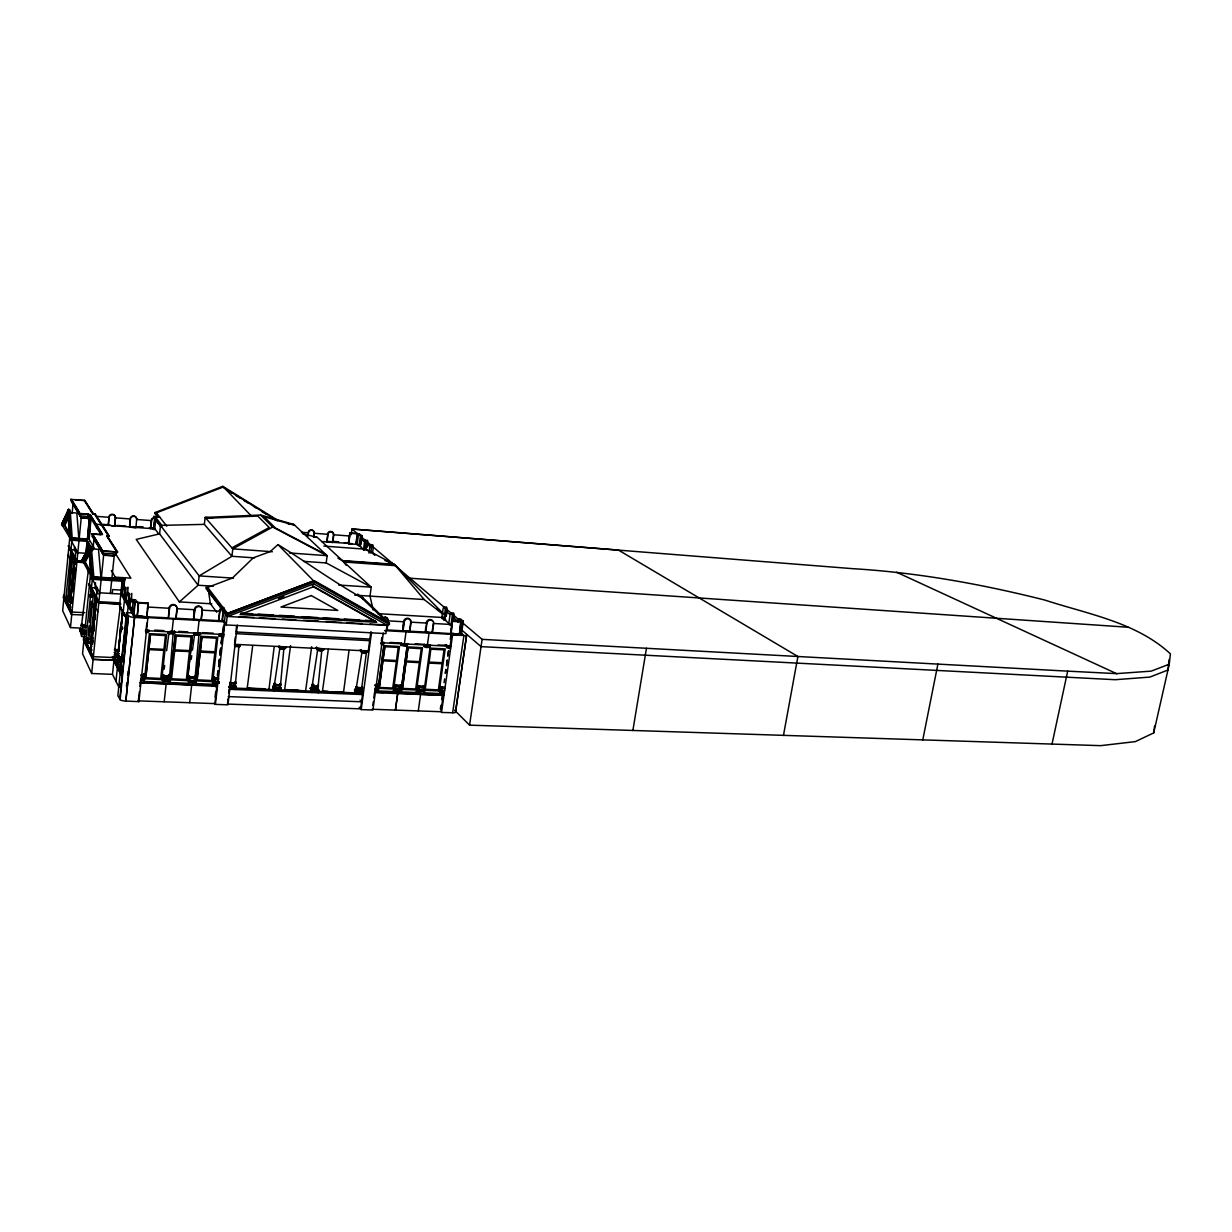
<?xml version="1.0" encoding="UTF-8"?>
<svg xmlns="http://www.w3.org/2000/svg" width="1232" height="1232" viewBox="0 0 1232 1232"><rect width="100%" height="100%" fill="white"/><g stroke="black" fill="none" stroke-linecap="round" stroke-linejoin="round"><path stroke-width="1.5" d="M356.264 692.076L362.916 692.6L361.931 691.552M360.683 596.919L362.069 597.012L389.374 623.115L389.374 624.408L387.572 625.486L313.806 583.891L313.821 581.057L277.955 544.606L270.224 551.566L253.345 557.803L232.355 578.07L206.545 587.803L208.562 591.391L210.395 603.757M274.305 689.042L274.212 691.06L273.042 687.702M175.421 632.278C173.065 629.891 176.453 636.251 174.374 630.676M240.225 645.26C241.58 644.274 235.112 645.691 234.881 644.937M198.521 634.48L193.901 634.126L193.64 632.986L194.671 632.817L194.163 635.05L199.476 635.142A3.219 0.785 5.8 0 0 199.43 634.942M223.454 635.866L219.296 635.435L219.127 634.095L220.066 634.141L219.542 636.359L223.777 636.867M279.233 647.031C278.925 649.988 285.424 646.538 286.486 647.17C285.809 649.356 281.112 646.199 279.264 647.17C280.742 646.23 277.2 650.434 284.777 648.971A3.126 0.785 6.5 0 0 284.577 648.371L284.13 648.171M317.24 649.11C319.088 650.65 317.409 647.2 315.885 647.508M323.231 649.403C324.001 651.959 324.694 646.954 323.231 649.403C308.062 645.229 324.832 655.147 321.244 649.849M361.885 690.367L362.655 691.799L356.51 691.568C352.013 687.425 357.511 691.845 356.202 694.294L354.631 692.446L354.739 690.598M439.624 690.844L440.733 692.184L443.92 692.307M361.669 651.312C363.471 652.852 361.854 649.526 360.206 649.741M383.953 642.642C383.522 646.661 385.909 639.239 381.135 643.504L383.06 643.243M423.639 646.184C424.193 647.739 430.522 648.417 429.075 645.799M401.709 644.582C402.895 642.888 400.446 643.027 401.093 644.644C403.28 642.965 414.861 645.044 401.709 644.582L400.924 643.797L406.267 644.444M120.551 606.775L120.413 608.5L120.613 606.791M124.062 613.028L123.277 615.276L125.941 616.108M123.955 614.783L124.093 613.105M446.846 646.384C448.494 648.109 447.247 644.182 445.152 644.844M169.693 675.275L173.219 632.647M188.588 675.552A3.85 1.016 5.5 0 0 189.02 676.337L191.237 676.999A3.45 0.909 5.5 0 0 193.917 677.123L195.18 676.584L198.968 634.264M235.589 682.297L238.993 645.383M89.181 539.631L90.629 517.455A5.39 3.311 -75.1 0 0 90.028 516.947L88.273 516.809L88.088 514.098L88.273 516.809A5.39 3.326 -75.1 0 1 88.873 517.317C93.832 521.767 85.994 516.362 81.281 517.902L71.456 501.578L71.656 499.545M72.118 513.328L73.042 503.996L72.226 502.379A5.251 4.25 77.2 0 0 71.456 501.578M70.255 550.704L68.284 545.668L70.886 550.75M71.764 541.71L65.681 599.63M70.979 601.924L67.329 601.709L66.359 599.661L66.497 598.213L67.76 598.29L71.718 553.199M71.009 551.813L71.887 555.016L71.009 551.813L72.272 551.905M71.918 555.509L72.78 557.11L68.792 597.967L67.329 596.196L67.129 598.244L68.037 600.138L70.424 600.277M67.329 601.709L66.497 598.213M68.037 600.138L67.329 596.196M75.244 557.511L72.411 557.187L72.626 554.893M69.546 597.997L69.931 594.101M70.794 585.231L71.179 581.35M71.98 573.065L72.349 569.23M75.968 552.999L74.259 549.826L74.567 546.669M69.685 606.621L69.824 605.158L70.84 607.253M74.551 557.234L70.209 601.586L68.453 601.478M70.363 601.894L74.351 561.068L75.968 564.087M76.338 562.069L74.613 557.465L76.338 562.069L83.853 562.562M74.397 563.116L73.52 572.11L74.844 574.666M76.03 549.487L69.839 608.315M72.996 583.814L73.366 580.056M75.244 559.759L75.937 563.825M76.168 561.515L75.46 560.098M71.456 603.449L72.057 596.95M72.596 591.56L73.289 584.384M73.843 579.071L74.582 571.571M81.281 517.902L80.634 516.362A5.405 3.342 -75 0 0 80.018 515.854L80.219 513.744M81.466 628.151L70.47 627.581L71.764 614.398L63.433 597.782L63.664 595.395L71.995 611.934L71.364 614.491L82.775 614.999M71.995 611.934L76.908 561.961L68.853 546.977L62.678 610.718L70.47 627.581M82.559 561.161L77.015 560.791L81.25 517.686L73.073 504.227M280.603 684.145L283.93 647.878M68.592 519.75L70.085 540.109L86.995 541.325L86.024 553.63L87.21 541.68L88.966 541.803M89.397 534.996L91.045 518.441M88.458 546.916L88.796 543.512M80.496 628.258L81.651 631.631L85.054 631.847L81.528 631.662L81.096 632.971L84.885 633.125M88.458 548.225L89.412 545.314M84.885 636.59L81.589 636.436L81.851 633.864L79.757 630.183M81.836 624.994L81.343 625.948L83.145 626.765L82.775 630.568L81.805 628.613M95.249 514.16L93.493 514.021L84.546 500.238L93.108 513.775L95.249 514.16L109.309 536.213L106.614 535.858L116.67 551.782L116.424 554.046A5.852 4.789 75.6 0 0 115.423 554.462L114.114 555.955L103.688 555.232L92.308 536.351L92.539 534.149L101.671 549.287M93.37 656.641L83.668 637.298L83.406 639.855L92.693 659.397L113.56 660.337L120.952 674.843M84.192 637.437L89.397 585.231L90.706 587.664M92.908 550.088L94.017 538.954L93.155 537.214A5.667 4.62 76.2 0 0 92.308 536.351M84.377 637.837L83.653 640.378M90.691 588.85L88.781 583.814L98.822 602.771L91.676 673.488L111.85 674.335M92.338 579.163L85.639 641.425M91.769 637.883L91.199 643.597L87.287 643.412L86.302 639.47L87.657 639.531M88.073 635.419L89.027 625.918M89.412 622.114L91.507 601.201M91.876 597.397L92.261 593.593L93.262 595.472L88.858 639.346L90.829 639.608L88.273 639.485L87.21 637.298M88.273 639.485L88.042 641.703L86.979 639.5M93.262 595.472L95.218 595.703L92.862 595.549L93.108 593.1M90.552 632.108L90.922 628.305M93.031 607.407L93.416 603.603M98.344 594.024L94.987 587.864L95.511 582.782M90.752 639.439L95.157 595.58M90.537 643.566L95.619 599.753M90.952 642.303L94.525 613.521L90.952 642.303L91.892 644.228L95.495 610.641M94.048 611.626L95.68 602.017L94.048 611.626L95.588 614.599M119.935 602.725L119.889 604.157L98.221 602.895L95.665 598.105L96.466 596.889M90.968 647.77L91.183 645.522M92.354 632.17L92.924 626.441M93.694 618.818L94.279 613.105M94.849 607.376L95.418 601.663M95.896 601.262L96.158 598.783M97.328 588.249L90.475 651.559M91.368 650.003L91.199 651.589L90.182 647.555L92.046 650.034M95.865 606.945L96.435 601.401M92.477 643.227L93.016 637.806M93.755 630.568L94.294 625.148M94.849 619.711L95.218 616.092M92.554 644.259L92.924 640.655M93.832 631.616L94.202 627.997M95.11 618.972L95.48 615.353L93.863 613.474M103.688 555.232L102.995 553.599A5.852 3.527 -74.2 0 0 102.348 553.076L102.579 550.796M98.221 602.895L95.788 596.842M92.693 659.397L92.954 656.748L83.668 637.298M103.657 555.001L98.945 601.509L89.52 583.999L90.367 575.575L99.838 592.792L120.921 594.07L133.826 616.154L168.291 617.833L169.323 608.269L147.825 607.037L146.808 616.647M108.308 525.54L109.124 517.517A3.249 3.065 -7.2 0 1 112.636 514.668A3.249 3.065 -7.2 0 1 115.546 518.01L114.699 526.033L108.046 525.14M110.356 593.439L111.665 580.595M111.927 578.054L114.222 555.724L103.657 555.001L94.079 539.216M112.251 593.547L112.651 589.574L121.321 590.097M318.195 685.685L321.891 649.51M113.56 660.337L113.837 657.703M114.253 657.595L92.893 656.625L92.631 659.274L113.975 660.229L112.497 674.335L118.842 687.133M122.137 581.211L119.535 606.483L125.91 617.617M114.838 654.023L118.303 653.622M114.684 655.162L114.792 657.195L117.918 657.334M115.577 653.314L115.146 650.573A3.48 0.878 5.1 0 1 114.376 649.926M135.813 527.435L150.581 528.543L151.413 520.612L136.644 519.473L135.951 527.635L129.622 527.157L130.453 519.165A3.219 3.049 -9.4 0 1 133.934 516.331A3.219 3.049 -9.4 0 1 136.814 519.658M123.801 586.848L124.617 578.824L93.832 576.899L91.214 578.224L91.538 579.286L124.386 581.365L124.155 589.527M124.386 581.365L124.617 578.824M117.302 657.38L117.887 651.682M120.058 630.769L120.459 626.965M117.333 659.089L117.872 661.769L121.814 661.784L122.584 654.423M122.784 611.241L117.825 654.931L118.826 649.249M120.921 626.996L118.087 654.177L120.921 626.996L122.291 629.49M122.415 628.412L121.029 625.933L122.415 612.566L121.444 625.948L122.83 628.443M123.893 599.276L125.633 587.11L124.986 601.139L127.235 601.278L126.68 600.338M119.227 645.445L122.584 613.136M115.977 681.373L117.641 665.465M118.996 658.442L118.98 660.136L121.629 660.26M123.138 612.72L124.447 600.215M121.337 664.202L118.195 664.079L116.763 659.443L118.164 660.891L122.076 661.03M118.98 660.136L118.549 657.364A3.527 0.893 5 0 1 117.918 656.471L117.795 656.61M127.835 595.641L127.882 587.248L127.373 588.372M134.211 613.028L126.511 612.612L117.841 695.726L120.135 699.514A4.605 1.278 4.7 0 0 124.463 700.977L138.908 701.655L147.825 618.248L146.623 616.354M120.875 669.269L120.443 666.42M121.66 661.014L124.956 633.541M127.589 605.559L129.375 593.27L128.713 607.468L130.992 607.607L130.423 606.637M123.061 651.605L123.739 643.381M124.124 639.685L125.079 630.491M125.602 627.411L126.234 619.434M127.943 606.19L128.328 602.51M119.75 686.794L120.12 683.221M127.219 615.6L128.159 606.529M119.673 699.499L128.436 615.923L126.511 612.612M120.135 699.514L128.436 615.923M131.593 601.909L131.716 593.424L131.116 594.532M131.916 612.905L133.318 599.63L135.612 599.768L137.368 602.386L148.056 603.049L146.978 616.939L135.582 615.507M144.005 682.882L140.309 682.744L217.34 686.363L217.032 685.285L140.279 682.205L139.924 686.363M133.318 599.63L134.781 602.048L133.364 615.384L135.674 615.507M126.434 686.347L126.834 682.543M127.635 674.967L128.036 671.163M137.291 616.4L138.354 602.479M150.72 528.744L151.567 520.813A3.188 3.034 -11.8 0 1 155.032 517.979L153.861 528.99L150.427 528.359L151.274 520.412A3.188 3.034 -11.8 0 1 154.739 517.594L153.461 529.575M160.56 526.372L153.707 517.378L153.8 516.408L158.312 516.747L155.063 512.558L222.761 486.347L278.186 520.582M154.678 529.668L155.725 519.842A1.663 1.571 -11.7 0 0 155.525 519.303M143.112 676.845A4.035 1.078 5 0 1 143.928 677.677L143.22 678.324L142.388 676.799M143.667 682.343L143.975 680.326M144.052 679.155L143.035 676.614M166.166 683.775L164.179 701.793M147.44 608.747L148.056 603.049M138.569 699.052L139.339 691.799M146.023 630.461L146.824 623.099M213.398 586.201L198.121 585.246L159.606 533.856L160.514 525.402L204.343 524.37L231.939 556.294L254.562 557.88M149.38 633.556L144.529 678.755L161.792 679.587L166.643 634.449L149.442 633.679M145.807 677.708L148.826 649.634L163.748 650.342L160.761 678.447L145.807 677.708L148.903 649.741M148.949 648.525L150.427 634.726L165.442 635.604L163.933 649.356L149.01 648.648L150.427 634.726M169.492 608.546A3.881 3.619 -19.3 0 1 173.727 605.081A3.881 3.619 -19.3 0 1 177.146 608.993L176.068 618.541L168.476 618.125L169.523 608.546M162.901 683.159L163.148 681.142M168.014 632.232L169.138 633.926L173.866 633.818A3.249 0.801 5.6 0 0 173.835 633.618M168.322 631.877C171.233 631.554 162.686 634.187 173.989 632.74A3.249 0.785 5.6 0 0 173.958 632.54M169.508 678.231A3.989 1.063 5.2 0 1 169.831 678.786L163.995 679.217L163.563 676.368A3.989 1.063 5.2 0 1 162.732 675.552M172.003 631.816L173.419 619.003M169.585 683.421L170.078 680.28L163.24 680.002L162.07 677.985M169.985 680.249L169.462 678.693M191.715 684.792L189.697 702.702M454.593 710.233L469.577 725.155L1100.607 745.653L1135.35 741.618L1153.706 732.917L1169.26 664.217L1170.4 653.838C1136.289 622.206 1087.687 614.06 1044.813 600.061C981.873 584.153 917.701 572.572 852.837 568.676L351.936 529.021L351.197 534.703M170.37 679.941L175.267 634.896L192.408 635.881L187.372 680.634L170.309 679.818L175.267 634.896M174.667 650.866L171.571 678.77L186.355 679.51L189.405 651.559L174.728 650.973M176.299 636.051L174.852 649.88L189.589 650.588L191.052 636.805L176.376 636.159M188.496 684.176L188.635 681.927M193.994 633.217C194.379 638.13 193.778 631.138 194.302 633.802L201.047 633.371L200.4 634.495L200.292 633.048L194.425 632.74L194.302 633.802M188.912 681.034L195.58 680.726L195.965 681.943L188.496 681.65L195.611 681.327L194.964 680.326M1169.122 659.49L1167.951 670.023L1149.841 677.092L1115.16 679.71L481.05 646.631L462.077 630.322M193.578 617.047L194.44 609.44A3.835 3.588 -21.8 0 1 198.598 605.99A3.835 3.588 -21.8 0 1 201.971 609.871M204.343 524.37L205.128 517.409L260.537 515.007L293.909 524.447L327.111 555.678L326.203 562.947L371.202 587.156L370.016 596.119L373.188 609.963M193.763 619.511L194.841 610.009A3.835 3.588 -21.9 0 1 199.014 606.544A3.835 3.588 -21.9 0 1 202.371 610.441L201.278 619.927L193.362 618.941M192.331 635.774L187.372 680.634M197.674 633.156L199.122 620.42M200.847 636.205L195.78 680.865L212.659 681.666L213.783 685.192L212.551 683.329L217.787 637.19L200.924 636.313M197.12 679.941L200.185 652.082L214.83 652.883L211.642 680.541L197.043 679.833L200.185 652.082M200.385 651.112L201.863 637.36L216.524 638.207L214.953 651.805L200.308 650.989L201.863 637.36M214.522 679.479L214.876 681.311L214.168 677.246M219.358 634.542C219.635 639.146 219.142 632.524 219.696 635.127L223.331 635.281M214.214 682.066L212.982 679.556M219.45 610.887A3.804 3.557 -24.5 0 1 223.562 607.453L222.484 621.097L218.772 620.897L219.866 611.442A3.804 3.557 -24.6 0 1 223.993 608.007M220.79 611.103L221.221 607.314M222.268 618.664L223.131 611.195M217.417 675.013L217.864 671.255M218.726 663.74L219.157 659.982M219.82 654.331L220.466 648.694M221.129 643.058L221.775 637.421M215.076 697.143L215.739 691.445M216.185 687.641L216.832 681.943M217.494 676.245L218.156 670.547M218.603 666.743L219.481 659.135M219.927 655.347L220.805 647.739M221.236 643.936L221.899 638.238M222.345 634.434L223.223 626.842M211.565 685.593L216.971 685.808L214.907 703.611L138.369 700.869M224.363 622.468L225.41 613.536M237.329 625.086L227.951 704.827L215.4 704.381L224.902 622.483L223.885 621.144M387.079 624.994L385.909 633.618L226.211 624.932L227.258 615.969L231.062 616.185M228.598 692.938L229.029 689.289L362.285 694.54L361.453 693.57M228.089 698.606L227.458 704.073L360.576 708.847L362.809 692.584M234.681 642.534L235.327 637.036M236.606 626.149L235.913 631.985L369.862 639.069M234.727 684.53L235.25 684.807A3.896 1.047 5.8 0 1 235.435 685.608L230.014 685.762L230.276 683.514L231.123 683.714A3.388 0.909 5.8 0 0 234.296 683.883L235.728 683.39M235.836 686.717L234.588 684.268M252.699 645.63L247.216 688.087L265.019 688.796M405.574 644.921L401.94 644.798M268.961 689.443L274.182 646.692M273.196 685.839L274.551 688.272L273.042 686.301M275.183 687.579L275.46 685.362L274.212 684.838M81.682 624.116L88.458 569.4M280.542 691.321L281.05 689.319M280.896 688.519L280.234 687.056M290.567 645.645L284.669 689.581L298.036 690.12M308.154 536.059L308.323 532.809L301.455 532.27M313.667 537.075L314.145 533.256L327.743 534.303L326.788 541.911M313.883 537.26L314.36 533.441A3.003 2.864 -36.1 0 0 311.819 530.268A3.003 2.864 -36.1 0 0 308.508 532.994M311.665 646.708L305.675 690.428M327.004 542.111L327.958 534.503A2.988 2.849 -38.9 0 1 331.223 531.793A2.988 2.849 -38.9 0 1 333.764 534.95L332.779 542.542L326.572 541.726M310.433 688.503L311.942 692.553L312.143 690.782L310.295 688.164M310.834 687.364L311.927 690.32L318.965 690.613L317.04 687.625M313.775 684.422A3.296 0.878 6.6 0 0 313.005 684.468L312.327 684.9A3.219 0.862 6.6 0 0 312.728 685.577L314.607 686.147A2.88 0.77 6.6 0 0 316.855 686.286L317.979 687.086L317.702 689.289L312.897 689.104L313.174 686.886L311.927 686.378M332.563 542.357L333.533 534.75L349.672 536.012L348.702 543.574M328.313 649.387L322.476 691.09L328.112 691.321M1153.706 732.917L1154.6 725.894M348.702 541.633L349.826 532.902L357.018 533.471M360.776 546.361L356.849 544.39L348.918 543.774L349.826 532.902M361.007 544.606L362.146 535.858L357.465 533.856L355.663 543.928L357.958 544.375M356.31 544.328L357.665 533.856M357.126 544.544L358.527 534.057L362.146 535.858M359.066 546.223L360.437 535.735M164.179 669.145L164.672 665.465M166.613 650.742L169.03 632.355M349.01 650.511L343.528 692.415L339.354 691.768M363.455 550.042L364.456 542.403A3.018 0.862 -85.9 0 1 365.642 540.124A3.018 0.862 -85.9 0 1 366.043 543.743L365.242 549.872M364.718 547.039L365.319 542.465L360.914 538.707L359.929 546.3L364.318 550.103M366.104 549.934L366.905 543.805L370.647 547.008M367.367 546.946L367.767 543.882A3.018 0.862 -85.9 0 0 367.552 540.54A3.018 0.862 -85.9 0 0 366.474 541.156M361.931 598.09L362.069 597.012M368.969 553.106L369.785 546.931A3.049 0.878 -85.9 0 1 370.986 544.652A3.049 0.878 -85.9 0 1 371.402 548.317L370.786 552.952M372.526 553.076L373.142 548.44A3.049 0.878 -85.9 0 0 373.003 545.283A3.049 0.878 -85.9 0 0 372.033 545.175M356.633 691.075L354.985 689.165L356.633 691.075L362.716 691.321M361.53 689.304L366.381 652.806M361.484 688.149L361.838 691.075L357.141 690.875L357.434 688.688L356.156 688.195M370.847 631.723L368.276 651.004L234.465 644.305M383.291 633.079L372.942 710.017L361.222 709.601L371.494 632.447M191.237 659.289L191.73 655.624M192.469 650.142L194.687 633.679M372.803 705.459L373.311 701.655M373.82 697.836L374.59 692.122L383.506 692.492M381.35 640.979L381.812 637.498M383.075 643.597L381.581 645.091M383.891 645.63L378.239 688.457L383.891 645.63L399.461 646.538L393.639 689.088L375.267 688.103M387.202 626.287L386.725 629.922L402.725 630.799L403.973 621.775L387.941 620.851M379.317 687.348L382.89 660.814L396.365 661.553L392.746 688.026L379.425 687.471L382.89 660.814M383.029 659.767L384.8 646.723L398.167 647.416L396.504 660.521L383.029 659.767L384.908 646.831M420.651 693.97L418.279 710.91M378.07 685.331L377.408 687.995L376.068 686.532M378.116 689.889L377.716 691.783L374.697 691.66L443.428 694.401M375.129 689.52L378.47 689.674L378.286 688.226M402.679 628.72L403.665 621.498A3.588 3.311 -43.3 0 1 407.315 618.202A3.588 3.311 -43.3 0 1 410.533 621.436M411.057 622.437L409.825 631.462L403.033 631.077L404.265 622.052A3.588 3.311 -43.3 0 1 408.146 618.757A3.588 3.311 -43.3 0 1 411.088 622.437M404.373 643.936L406.036 631.831M401.247 690.829L400.847 692.723L394.871 692.476L394.101 689.319M395.364 689.473L394.486 688.534L395.318 689.504L401.447 689.751C401.524 691.968 394.055 691.306 394.563 687.995A3.681 0.97 7.3 0 1 394.302 687.795M395.919 688.75L395.58 685.577M406.267 644.813L405.374 646.246L400.708 645.352M400.539 688.934L399.353 688.965A3.296 0.878 7.3 0 1 396.781 688.75L394.671 688.072M401.216 689.289L407.068 646.815L422.468 647.724L416.57 690.028L401.339 689.412L407.068 646.815M402.402 688.303L406.021 661.907L419.342 662.662L415.692 688.965L402.51 688.426L406.021 661.907M406.175 660.876L407.961 647.909L421.298 648.694L419.496 661.63L406.283 660.999L407.961 647.909M425.656 632.339L426.919 623.346A3.557 3.28 -45.1 0 1 430.769 620.066A3.557 3.28 -45.1 0 1 433.664 623.731L432.386 632.709L425.656 632.339L425.548 628.181M424.116 691.753L423.716 693.631L417.802 693.4L417.094 690.259M418.387 689.874L424.301 690.12L424.67 691.275L417.971 690.998L417.479 688.934A3.665 0.97 7.5 0 1 417.078 688.488M418.849 689.689L419.188 687.256L417.91 686.763M427.365 645.121L429.059 633.094M429.983 648.001L424.178 690.336L439.239 690.952L445.214 648.894L430.091 648.109M428.905 663.001L425.225 689.242L438.376 689.905L442.072 663.74L429.013 663.124M430.861 649.079L429.167 662.092L442.226 662.724L444.044 649.865L430.969 649.187M428.844 645.06L429.29 646.985M423.423 689.874L424.07 687.256A3.665 0.955 7.5 0 0 423.623 686.486M443.843 619.819L441.78 618.033L443.012 609.378A3.45 1.124 -86.5 0 1 444.506 606.914A3.45 1.124 -86.5 0 1 445.075 611.134L443.843 619.819L445.784 619.942L444.737 619.049M446.261 616.462L447 611.257A3.45 1.124 -86.5 0 0 446.692 607.376A3.45 1.124 -86.5 0 0 445.306 607.946M450.835 625.887L452.082 617.109A3.496 1.14 -86.5 0 0 451.513 612.843A3.496 1.14 -86.5 0 0 449.973 615.307L448.725 624.07L449.788 624.978M450.773 631.415L451.282 627.889M451.774 624.362L452.283 620.836L461.476 621.298M451.805 625.948L453.053 617.17L457.873 621.267M450.835 633.464L452.113 624.547L433.325 623.469L432.078 632.432L462.385 634.326M439.223 688.904L441.102 690.782L440.702 691.891L443.997 692.03M444.136 690.798A3.249 0.862 7.7 0 1 442.411 690.598L441.164 687.441M445.306 673.242L445.83 669.546M446.615 664.002L447.139 660.306M447.94 654.777L448.463 651.081M440.332 709.108L440.871 705.335M441.672 699.668L442.211 695.911M444.09 682.713L444.629 678.94M445.43 673.288L445.969 669.515M446.508 665.742L447.308 660.09M447.847 656.317L448.648 650.665M450.265 639.346L450.804 635.573M452.283 620.836L451.158 633.741L459.505 634.203L460.629 621.328M453.53 620.743L454.038 617.232A3.496 1.14 -86.5 0 0 453.869 613.705A3.496 1.14 -86.5 0 0 452.714 613.105M381.119 642.719L450.111 646.307L451.805 634.341M452.56 635.004L441.518 712.466L453.73 712.758A4.127 1.124 7.7 0 0 455.594 711.603L466.697 634.619A4.158 0.97 8 0 1 464.849 635.558L452.56 635.004L450.527 633.186L453.869 633.371M458.088 622.345L458.581 618.834L460.552 618.957L463.294 621.267L461.523 633.571M461.153 633.556L462.909 621.251L461.138 621.744L459.367 634.08L461.322 633.818L459.628 633.464M455.594 711.603L466.697 634.619M469.577 725.155L482.112 639.362L461.923 622.252M274.582 683.56L280.003 647.216M312.266 685.115L317.779 649.095M147.347 631.4L145.915 631.847M356.464 686.932L361.808 653.176M632.878 730.514L646.461 648.278M783.46 735.458L797.905 656.502L618.479 550.103L351.936 528.99L357.788 533.98M922.753 740.032L937.891 664.11M1051.974 744.267L1067.682 671.147L482.112 639.362M429.414 646.677L423.839 645.522M222.561 487.225L222.761 486.347L251.282 515.885M219.157 682.297L213.798 682.682L217.248 683.606M313.991 582.613L314.222 580.672L226.38 613.829L226.365 615.153L227.627 616.462L387.572 625.486M236.005 687.518L235.497 689.535L234.85 688.565M318.441 691.029L318.164 692.8L317.394 691.83M140.617 679.925L144.437 679.787M188.558 681.619L195.873 681.927M82.39 562.285L81.651 560.776L89.674 545.329L91.307 546.315L93.832 576.899L91.538 579.286L89.027 548.671L82.313 562.439L76.908 561.961M446.97 646.353L450.111 647.062C445.738 647.447 448.001 644.921 451.112 646.107M424.732 645.768C427.011 642.057 435.635 647.816 424.732 645.768L423.916 644.998L429.275 645.46M219.696 635.127L219.82 634.064L224.162 634.295M168.599 632.463C171.217 628.52 180.858 634.665 168.599 632.463L168.076 631.662M229.044 687.271L236.205 687.287M424.578 691.26L418.002 691.291L416.94 689.935M366.628 651.528C362.655 655.64 359.467 647.016 367.814 652.375C370.247 649.249 363.425 653.884 361.792 651.682M274.243 688.796L281.266 689.073M70.085 540.109L70.748 538.091L86.332 539.216L85.947 540.263L92.092 550.843M318.01 648.679C330.623 648.325 317.871 652.683 316.639 647.077M310.202 688.149L311.989 690.582L318.888 690.582M120.49 607.022L120.382 608.069L119.966 607.176M124.078 613.829L123.292 612.458M400.847 644.336C403.126 644.675 407.022 646.4 406.498 645.091M440.779 692.153L440.517 694.278L439.655 693.416M70.855 534.642L71.271 540.201L61.6 524.201L68.638 509.263L70.147 510.187L72.195 537.922L88.981 539.123L94.464 548.409M62.201 525.741L68.053 512.358L68.33 516.054M63.356 525.833L68.499 514.114M69.685 534.796L64.434 525.325L68.222 516.701M69.238 533.24L64.865 525.356L68.653 516.732M140.556 680.187L144.221 680.079M188.665 682.22L195.534 682.497L195.01 681.173M382.829 644.428L383.275 643.782M89.459 550.473L83.545 562.531L92.816 579.363M91.953 575.082L84.792 562.131L89.274 552.999M91.538 573.481L85.254 562.162L89.751 553.029M378.363 689.643L375.052 689.766M401.493 690.582L395.118 690.336M424.362 691.522L418.033 691.753L417.124 690.551M361.654 651.867C358.712 650.065 365.611 655.609 366.505 652.436M318.672 690.813L316.886 689.073M195.426 682.466L195.103 684.453L194.533 683.544M356.51 691.568L363.101 692.369M148.502 630.183L148.733 631.77L149.303 630.23M317.055 649.803L317.086 648.879L317.348 649.664M285.085 647.385L280.665 647.508M279.279 647.924L279.448 646.507L280.311 647.508M361.5 651.097L361.376 652.005M424.039 687.117L422.93 687.61A3.188 0.832 7.5 0 1 420.543 687.518L418.295 686.917A3.557 0.939 7.5 0 1 417.494 686.162M401.139 685.808A3.681 0.97 7.3 0 1 401.201 686.301L400.03 686.655A3.203 0.847 7.3 0 1 397.613 686.563L395.364 685.962A3.588 0.939 7.3 0 1 394.579 685.3M170.093 676.399L168.784 676.969A3.573 0.955 5.2 0 1 166.074 676.969L164.272 676.614L169.431 676.83M378.055 685.208L376.869 685.685A3.234 0.847 7.1 0 1 374.79 685.654M141.064 675.921A3.619 0.955 5 0 0 142.835 675.844L144.19 675.275M362.47 688.688L357.434 688.688L358.266 688.888A3.249 0.862 6.9 0 0 361.253 689.042L362.47 688.565M356.125 686.563L355.909 686.778A3.619 0.97 7 0 0 356.649 687.548L358.897 688.164A3.249 0.862 7 0 0 361.361 688.241L362.578 687.749A3.619 0.97 7 0 0 361.838 686.979L361.808 687.04A3.172 0.847 7 0 1 362.254 687.702L356.957 687.394A3.172 0.847 7 0 1 356.51 686.717L356.741 686.547M355.817 687.579L356.017 687.364A3.619 0.97 7 0 0 356.541 688.365L358.789 688.965M81.651 560.776L89.674 545.329L92.277 577.13L124.848 579.194M61.6 524.201L68.638 509.263L70.748 538.091L72.195 537.922M147.979 631.354L146.192 631.816M314.545 687.163L312.297 686.547A3.681 0.986 6.6 0 1 311.727 685.639L311.835 685.562M206.083 587.187L226.38 613.829L314.222 580.672L389.374 623.115M159.606 533.856L136.213 539.4L179.379 601.909L198.121 585.246L199.168 575.898L160.514 525.402M280.742 685.223L279.402 685.716A3.342 0.893 6.2 0 1 276.322 685.546L275.46 685.362L280.727 685.362A3.835 1.032 6.2 0 0 280.188 684.407M121.398 665.696L121.152 665.911A3.557 0.924 5 0 0 121.414 666.435M274.289 683.19L274.043 683.406A3.727 1.001 6.2 0 0 274.674 684.191L276.938 684.807A3.342 0.893 6.2 0 0 279.495 684.9L280.85 684.407A3.727 1.001 6.2 0 0 280.203 683.621M162.917 674.72A3.881 1.032 5.2 0 0 163.425 675.275L165.642 675.921A3.48 0.924 5.2 0 0 168.368 676.06L169.677 675.506A3.403 0.893 5.2 0 0 169.107 674.813L168.553 674.597M120.828 666.004L121.491 668.76M101.902 550.92L117.548 552.013L101.902 550.92L91.676 533.933L102.549 534.534M90.059 514.56L102.302 534.149L90.059 514.56L79.587 513.836L70.855 499.345L80.049 513.467L88.088 514.098M123.585 613.875L125.279 614.937M124.663 580.38L91.214 578.224L88.627 546.407A2.31 2.156 -7.7 0 1 89.181 547.301M219.727 635.296L218.926 635.958M194.348 633.987L193.563 634.634M168.168 632.463L167.906 633.31M382.336 643.843L381.504 644.074M274.952 683.175L274.674 683.36A3.265 0.878 6.2 0 0 275.029 684.037L276.907 684.607A2.926 0.785 6.2 0 0 279.187 684.746L280.526 684.361A3.265 0.878 6.2 0 0 280.157 683.683M394.979 685.793L397.089 686.486A3.296 0.878 7.3 0 0 399.661 686.686L401.185 686.301M143.99 675.429L142.296 675.891A3.511 0.924 5 0 1 141.434 675.921M141.526 674.951A3.511 0.924 5 0 0 142.404 674.92L144.082 674.458A3.912 1.032 5 0 0 144.082 673.935M355.894 689.242L355.54 689.427A3.727 1.001 6.9 0 0 355.894 690.213L357.988 690.906A3.342 0.893 6.9 0 0 360.606 691.121L362.193 690.705A3.727 1.001 6.9 0 0 362.316 690.474M231.909 547.855L269.207 527.496L257.75 516.054L205.898 518.287M289.397 552.952L327.111 555.678L272.688 527.034L232.802 548.856L231.939 556.294L199.168 575.898L233.572 578.147M311.742 687.456L311.373 687.641A3.788 1.016 6.5 0 0 311.665 688.426L313.744 689.135A3.388 0.909 6.5 0 0 316.408 689.335L318.087 688.934A3.788 1.016 6.5 0 0 317.779 688.149M362.762 599.291L362.701 597.612L361.315 597.52C332.671 581.273 306.06 561.807 277.985 544.636M274.105 685.916L273.72 686.116A3.835 1.032 6.2 0 0 273.951 686.902L276.045 687.61A3.434 0.924 6.2 0 0 278.74 687.826L280.48 687.41A3.835 1.032 6.2 0 0 280.218 686.624M81.974 623.592L81.451 623.869A5.128 1.232 5 0 0 82.051 624.886L85.439 625.764M322.707 649.433L318.503 649.387L316.793 647.585M322.645 649.926L317.055 649.064M118.996 656.179L118.01 656.517L119.227 656.102M118.103 655.578L119.104 655.239M213.891 679.617L213.29 680.049A3.912 1.047 5.6 0 0 214.183 680.865L216.678 681.45A3.511 0.939 5.6 0 0 218.511 681.527M1169.26 664.217L1151.181 671.132L1116.5 673.627L1067.697 671.147M147.855 630.953L146.254 631.246M313.806 583.891L227.627 616.462L222.853 610.179M278.54 598.598L283.899 596.581M376.545 622.314L313.436 586.802L240.132 614.537L376.545 622.314L375.036 620.836L365.457 620.281M118.287 658.566L117.548 658.966A3.527 0.909 5 0 0 118.303 659.721L120.813 660.275A3.927 1.001 5 0 0 122.753 660.352M82.19 624.809L81.435 625.055A5.282 1.278 5 0 0 81.389 626.056L85.301 627.165M317.44 686.209L318.133 685.901A3.219 0.862 6.6 0 0 317.733 685.223L317.764 685.161A3.681 0.986 6.6 0 1 318.457 685.947L317.163 686.44A3.296 0.878 6.6 0 1 314.653 686.347L312.389 685.731A3.681 0.986 6.6 0 1 311.711 684.961L313.621 684.515M119.042 655.378L118.395 656.117L120.813 656.825A3.357 0.847 5 0 0 122.476 656.933A3.819 0.97 5 0 1 120.613 656.902L118.411 656.286M102.302 534.149L99.854 534.18L100.685 534.38M423.762 687.441L422.576 687.641A3.28 0.862 7.5 0 1 420.02 687.441L419.188 687.256M362.131 688.888L360.868 689.088M377.731 685.531L376.499 685.731M280.342 685.562L279.002 685.762M117.887 663.186L115.885 663.617L117.825 663.694M121.675 674.936L112.389 656.764L117.394 656.502M169.169 679.232L168.522 679.371A3.573 0.955 5.2 0 1 165.812 679.371L163.302 678.77A3.989 1.063 5.2 0 1 162.47 677.939M143.251 678.124L142.573 678.262A3.604 0.955 5 0 1 140.818 678.339L144.113 678.57M199.153 633.833L194.41 633.417M173.512 632.493L168.738 632.078M424.67 644.382L424.424 646.107L424.67 644.382L415.169 643.751M172.88 633.156L169.154 632.647M316.67 687.302L318.349 686.886L317.055 687.256A3.296 0.878 6.6 0 1 314.037 687.086L313.174 686.886M382.936 644.629L383.06 643.812L381.058 644.043M233.88 683.929L235.682 683.514A3.896 1.047 5.8 0 0 235.497 682.728L234.973 682.466M223.901 635.804L220.451 635.45M146.084 632.909L147.855 632.447A3.28 0.801 5.4 0 0 147.84 632.232M445.306 687.564L441.302 686.886A3.095 0.816 7.7 0 1 440.763 686.44M447.693 647.139L450.465 647.616M450.527 648.617L446.446 647.693M372.295 709.262L440.902 711.726L443.366 694.386L443.843 695.418L375.082 692.661M228.182 696.588L361.515 701.793L360.098 700.161M140.679 679.633L144.514 679.818L140.679 679.017M212.351 680.48L213.798 682.682L219.342 682.898M162.947 680.588L170.262 681.204L169.616 680.126L170.155 681.173M213.875 682.975L219.157 683.159M161.7 678.755L163.071 681.173L170.016 681.45L169.323 680.418M213.968 683.236L217.371 683.375M140.479 680.449L143.851 680.588L143.359 679.679M188.696 682.451L195.287 682.713L194.718 681.82M143.682 681.481L163.764 682.297M169.446 682.528L189.312 683.329M193.285 683.483L214.414 684.33M377.824 690.936L395.01 691.629M399.029 691.799L417.91 692.553M423.746 692.8L442.411 693.554M229.429 685.962L235.897 686.224M274.613 687.779L280.958 688.026M312.358 689.289L318.58 689.535M149.549 683.113L169.816 683.914M180.765 684.361L198.922 685.084M394.194 692.908L443.843 695.418M229.306 686.486L236.298 687.302L228.967 687.009M318.611 690.059L312.235 689.797L310.68 687.826M281.343 689.104L274.182 688.811L281.343 689.104L280.172 687.548M229.214 687.764L235.682 688.026L234.419 686.147M247.232 688.288L265.188 689.181M305.859 690.798L284.854 689.966M343.297 692.292L322.676 691.46M233.741 688.057L274.32 689.658M279.341 689.858L311.681 691.137M317.286 691.368L355.786 692.892M121.429 670.716L119.473 670.624L121.491 670.193L114.36 656.333L112.389 656.764M396.257 686.301L400.877 686.486M170.047 679.679L163.363 679.402L162.886 680.603L170.447 680.911L169.4 679.279M214.276 681.496L219.173 681.696M395.441 688.934L401.416 689.181M441.102 690.782L444.567 690.721M418.31 690.413L424.224 690.659L418.264 690.444L417.325 689.473M443.967 691.46L440.979 691.337L439.039 689.412M375.19 688.657L378.301 688.811M440.748 691.876L443.982 692.014M375.221 689.242L378.655 689.396M401.786 690.351L395.025 690.074L394.024 688.996M443.828 692.553L440.748 692.646L438.823 690.474M374.928 690.012L377.947 690.136M401.078 691.075L395.102 690.829L393.639 689.088M121.521 662.493L118.364 662.354L116.994 659.844M114.468 654.608L118.195 655.085M118.133 655.347L114.561 654.9M114.961 655.501L118.087 655.64M118.303 660.306L121.737 660.46M117.795 661.461L121.691 661.63M121.583 662.185L117.964 661.738M118.457 650.912L115.839 650.789L117.625 651.112A3.896 0.986 5.1 0 0 118.595 651.189M118.257 654.207L114.407 654.623L118.241 654.793M87.457 641.857L90.521 641.656M88.473 643.119L90.367 643.212L91.923 646.43M285.485 647.462L279.618 646.446M362.485 651.297L367.552 651.559L366.859 650.804M87.503 641.087L86.148 641.025L87.287 643.412M145.607 630.153C149.519 629.398 149.195 632.355 145.499 631.231M145.53 630.645L223.054 634.48L224.517 621.821L136.136 616.955M125.063 632.478L126.48 618.957M85.177 630.969L81.728 630.799L81.651 631.631L80.265 629.059L79.587 629.644L81.297 633.371L84.9 633.525M84.885 632.694L81.081 632.493L85.978 632.771M85.147 634.033L81.42 633.34M235.712 633.648L369.646 640.671M154.724 630.122L163.902 630.615M178.748 631.385L187.803 631.862M202.495 632.632L213.259 633.186M390.159 642.442L401.647 643.042M438.007 644.952L447.37 645.445M381.15 642.95L383.676 643.089M401.909 644.028L406.883 644.29M424.932 645.229L429.845 645.491L429.059 644.767M447.709 646.384L450.127 646.523M84.854 612.658L71.61 612.027L63.71 595.487L63.479 597.874L71.133 614.013M136.937 615.815L141.788 616.092M425.055 631.77L432.386 632.709M384.553 630.645L463.17 634.973L459.998 632.247M147.825 618.248L133.272 617.324A4.651 1.093 5.5 0 1 128.898 615.938M241.195 613.567L375.452 621.251L312.451 585.785L313.436 586.802M120.428 607.484L119.673 605.605M238.669 616.616L253.9 617.478M259.598 617.802L274.828 618.649M282.436 619.08L295.757 619.835M303.365 620.266L318.58 621.128M326.187 621.559L341.418 622.422M347.116 622.745L362.347 623.608M369.954 624.039L383.275 624.778M441.78 618.033L443.705 618.156M68.237 598.074L70.624 598.213L69.7 596.334M134.781 602.048L137.075 602.171M461.322 621.144L463.294 621.267M138.692 603.049L148.41 603.618M452.914 621.39L461.276 621.867M66.359 599.661L67.606 599.738M98.36 601.632L120.028 602.895M67.483 600.261L70.347 600.138M98.822 602.771L120.982 604.05M240.871 613.136L252.375 613.798M258.119 614.137L273.458 615.014M279.202 615.338L294.54 616.216M302.21 616.662L317.533 617.54M323.292 617.863L338.615 618.741M344.375 619.08L359.698 619.958M179.379 601.909L211.812 603.834M377.747 613.644L443.736 617.555M375.144 684.699L377.762 684.345A3.157 0.832 7.1 0 0 377.639 683.914M357.126 533.548L359.867 534.195M90.814 587.618L94.987 587.864M114.376 577.1L130.869 578.162L116.593 555.386L113.082 555.155M354.739 595.148L424.162 599.537L443.12 614.352M338.708 585.031L371.202 587.156L317.271 537.398L302.379 533.61M76.461 560.883L83.961 561.392M87.564 553.384L77.816 552.721L69.731 537.999L68.961 545.838L77.015 560.791M70.886 553.137L72.149 553.23M409.994 578.224L1128.127 627.242M303.58 561.345L326.203 562.947M90.306 548.748L98.514 549.333L100.978 577.977M70.363 549.564L74.259 549.826M102.348 553.076L116.424 554.046M272.411 551.736L232.802 548.856L205.128 517.409L212.674 518.01M342.096 560.575L393.855 564.271M337.876 558.111L342.866 561.007L394.687 564.703L443.428 613.69M343.62 561.992L395.503 565.673M91.676 533.933L100.932 534.765L100.454 534.01M116.994 551.52L106.922 535.612L109.309 536.213M150.427 528.359L154.77 528.682M100.947 524.801L108.185 525.34L108.986 517.317L96.342 516.347M321.691 541.526L352.059 543.651M357.188 544.544L358.497 544.652M323.877 546.099L365.858 549.226L394.687 564.703L424.162 599.537M80.018 515.854L88.057 516.485A5.39 3.311 -75.1 0 1 88.673 516.993L89.52 518.841M81.25 517.686L89.489 518.626L87.441 539.339L89.305 518.01M313.436 537.106L317.271 537.398M138.923 526.634L143.112 526.957M334.211 541.464L338.307 541.772M102.487 524.324L109.771 524.878M116.978 525.417L125.972 526.095M133.179 526.649L142.08 527.327M149.211 527.866L154.57 528.266M328.405 541.433L339.046 542.249M344.375 542.65L347.917 542.912M159.729 517.117L155.217 516.762L162.208 525.848M350.273 533.287L357.465 533.856M69.238 512.45L76.846 513.036L78.848 538.908M87.842 514.791L90.244 514.837L90.028 516.947L100.531 533.841M288.196 523.985L293.909 524.447M70.855 499.345L84.931 500.485M75.26 499.838L84.315 500.562L92.862 514.114L94.618 514.237L108.447 535.997L108.231 538.199A5.652 4.635 76.1 0 0 107.723 538.369M222.592 635.265L220.374 634.927M450.034 647.585L446.893 646.892M122.43 609.763L119.812 608.777M216.94 679.078L214.445 678.493A3.912 1.047 5.7 0 1 213.552 677.677M276.846 685.639L274.582 685.007A3.727 1.001 6.2 0 1 274.058 684.099M231.678 683.791L230.03 683.421M83.145 626.765L84.423 627.042A5.898 1.432 5 0 0 85.855 627.242M119.242 657.595L121.059 657.919A3.927 1.001 5 0 0 123 657.996M230.03 685.593L230.877 685.793A3.48 0.939 5.8 0 0 233.633 686.008L235.035 685.793L234.773 682.959M121.306 608.5L119.92 607.715M234.634 644.182L234.727 645.691L239.701 645.799A3.172 0.785 6.1 0 0 239.532 645.198M230.138 682.59L231.785 682.959A3.388 0.909 5.8 0 0 234.388 683.052L235.82 682.559A3.788 1.016 5.8 0 0 235.22 681.758L235.173 681.82A3.311 0.893 5.8 0 1 235.497 682.513L234.08 682.898A2.972 0.801 5.8 0 1 231.755 682.759L229.891 682.174M294.91 525.386L263.941 516.655L275.491 528.051L325.972 554.616M213.767 676.876A3.804 1.016 5.7 0 0 214.306 677.4L216.524 678.047A3.419 0.909 5.7 0 0 218.341 678.201M121.136 607.9L119.966 607.345M121.09 608.454L120.135 607.853L114.838 649.125L117.379 650.034A3.311 0.832 5.1 0 0 119.027 650.142M441.58 690.413L440.286 689.92A3.634 0.955 7.7 0 1 439.762 689.396M234.773 645.06L240.425 645.737M234.604 646.492L239.578 646.738A3.172 0.785 6.1 0 0 239.424 646.138M214.876 677.508L216.924 678.031A2.988 0.785 5.7 0 0 218.511 678.139M189.589 676.445L191.638 676.969A3.018 0.801 5.5 0 0 193.963 677.03L195.518 676.661A3.85 1.016 5.4 0 0 195.457 676.137M317.163 685.777L317.671 685.978A3.681 0.986 6.6 0 1 318.241 686.886M424.932 645.999L428.135 645.814M234.634 682.389L235.127 682.59A3.788 1.016 5.8 0 1 235.759 683.129M115.007 649.51L117.179 650.111A3.773 0.955 5.1 0 0 119.057 650.265M114.915 650.434L117.086 651.035A3.773 0.955 5.1 0 0 118.965 651.189M418.603 685.962L420.666 686.624A3.188 0.832 7.5 0 0 423.053 686.701L424.162 686.224A3.557 0.939 7.5 0 0 423.839 685.716M118.318 657.226L120.505 657.842A3.819 0.97 5 0 0 122.415 657.996M384.892 560.468L394.687 564.703M169.015 674.551L169.6 674.797A3.881 1.032 5.2 0 1 170.001 675.583L168.414 675.968A3.049 0.801 5.2 0 1 166.058 675.906L164.01 675.367A3.403 0.893 5.2 0 1 163.456 674.674M163.332 676.229L165.535 676.876A3.48 0.924 5.2 0 0 168.26 677.015L169.893 676.553A3.881 1.032 5.2 0 0 169.492 675.752M361.854 651.204L365.688 651.928L366.689 651.05M896.634 572.249L1116.962 673.827M417.586 689.011L419.712 689.704A3.28 0.862 7.5 0 0 422.253 689.905L423.746 689.504A3.665 0.97 7.5 0 0 423.669 689.011M389.374 624.408L314.222 581.981L226.365 615.153L205.96 588.311M313.821 581.057L337.291 594.301M340.633 596.196L359.082 606.606M362.424 608.5L387.572 622.699L357.742 594.101M277.354 520.766L222.9 487.148L154.878 513.436L157.095 516.3M227.443 490.244L232.34 493.262M235.589 495.279L240.486 498.298M243.751 500.3L248.633 503.318M253.53 506.337L256.78 508.354M261.677 511.372L266.574 514.391M271.456 517.409L276.353 520.428M81.913 626.303L81.127 625.594M365.858 549.226L370.524 552.537M102.102 524.909L96.05 524.139L96.05 526.618A4.066 3.819 -6.7 0 1 97.497 528.821L97.544 529.052M461.43 621.19L458.581 618.834M106.922 535.612L117.548 552.013M362.1 537.614L365.103 540.17M367.906 542.527L459.028 619.804M449.711 614.321L446.046 611.195L444.814 619.881L448.479 623.053M372.002 552.86L374.898 555.355M437.268 608.993L441.718 612.812M463.894 635.62L452.652 712.743M347.409 542.45L348.918 543.774M449.249 645.537L450.111 646.307M446.662 646.153L447.509 646.923M429.152 645.275L429.983 646.045M409.825 631.462L402.433 630.522L403.033 631.077M386.432 629.629L387.002 630.199L388.234 621.128A3.619 3.342 -41.4 0 0 385.262 617.417L384.692 616.893A3.604 3.342 -41.4 0 1 387.633 620.574M260.537 515.007L272.688 527.034M438.777 690.166L440.84 692.399M417.017 690.259L418.125 691.506M416.062 691.583L417.802 693.4M366.967 651.266L367.721 652.067M360.822 650.203L362.3 651.79M393.177 690.659L394.871 692.476M154.554 518.025L154.447 517.902A2.988 2.418 78.1 0 0 153.707 517.378M194.671 633.818L199.584 634.064A3.219 0.785 5.8 0 0 199.538 633.864M361.038 693.108L362.285 694.54M361.192 690.336L362.747 691.83M361.731 691.814L362.685 692.815M361.654 692.107L362.485 693.062L356.402 692.815L354.816 690.983M356.402 692.538L354.446 689.951M359.159 707.199L361.222 709.601M316.516 647.986L317.887 649.587M285.008 647.17L285.655 647.986M316.978 688.103L318.965 690.613M316.501 687.81L317.702 689.289M317.04 688.765L318.78 690.844M317.579 690.351L318.349 691.306L312.127 691.06L310.664 689.212M216.339 684.407L217.032 685.285M80.172 630.769L81.589 636.436M278.755 646.092L280.603 647.986L284.9 648.047A3.126 0.785 6.5 0 0 284.684 647.447M311.711 687.61L312.897 689.104M117.163 660.198L118.195 664.079M166.797 526.203L156.449 512.897L155.063 512.558L155.863 514.268M342.866 561.007L346.254 565.396M153.8 516.408L160.668 525.371M207.577 587.279L227.674 613.567M155.001 518.888L161.269 527.111M208.562 591.391L220.851 607.545M154.108 527.789L159.036 534.38M209.964 603.172L216.74 612.242M221.991 619.28L226.211 624.932M222.484 621.097L218.772 620.897M280.295 688.288L281.158 689.35M280.095 688.549L280.927 689.566M280.018 688.842L280.727 689.812L274.397 689.566L272.688 686.948M272.58 686.624L274.413 689.273M135.951 527.635L129.622 527.157M201.278 619.927L197.52 619.727M234.527 684.761L236.298 687.302M234.496 685.208L236.113 687.548M234.434 685.762L235.882 687.764M114.699 526.033L111.511 525.787M212.428 680.495L213.86 682.667M94.864 513.913L108.755 535.751M214.414 702.841L215.4 704.381M194.949 679.756L195.58 680.726M195.195 680.834L195.965 681.943M194.209 679.725L194.687 680.48L195.595 677.461A3.958 1.047 5.4 0 0 195.549 677.184M195.103 681.173L195.78 682.235M194.795 681.465L195.534 682.497M188.635 678.755L189.589 680.264L189.158 677.446A3.958 1.047 5.4 0 1 188.296 676.614M72.596 501.116L79.264 512.173M92.292 533.764L102.395 550.504M125.987 589.989L123.431 585.739L122.476 595.025L125.017 599.337M129.714 596.165L127.096 591.822L126.111 601.201L128.729 605.62M134.072 603.387L130.854 598.044L129.853 607.53L132.255 611.611M111.28 570.462L116.193 578.686M123.046 594.178L123.585 595.102L121.352 594.964L122.153 581.211M126.496 600.677L128.436 603.926M130.361 607.191L132.286 610.441M168.26 677.908L169.154 679.433M169.231 680.772L169.77 681.681L163.086 681.404L161.993 679.525M163.117 677.708L163.995 679.217M86.332 539.216L92.492 549.765M86.995 541.325L89.72 545.992M122.368 611.211L123.97 614.029M122.415 612.566L123.801 614.999M143.513 678.17L144.514 679.818M143.636 679.017L144.329 680.11M143.436 679.325L144.098 680.357M86.887 540.925L86.456 540.432A3.095 1.894 -74.5 0 0 85.947 540.263L69.762 539.108L67.668 510.264A2.141 2.002 -3.1 0 1 68.191 511.095M91.291 589.635L92.323 593.254L91.153 591.067M70.778 551.797L75.029 559.744M91.26 590.02L96.219 599.291M74.29 559.528L75.321 561.453M71.502 555.478L72.411 557.187M91.799 593.578L92.862 595.549M94.956 599.722L96.373 602.371M95.018 601.971L96.573 604.897M68.068 555.108L70.085 558.943M74.32 566.997L76.076 570.339M88.535 593.978L90.49 597.689M95.434 607.099L97.913 611.796M74.166 575.421L73.35 573.835L70.732 600.662L71.533 602.325M138.092 700.084L138.908 701.655M114.653 659.305L121.244 672.148M113.975 660.229L121.429 674.828M87.888 637.329L88.858 639.346M69.362 599.845L70.763 602.741M93.108 659.289L83.93 639.993L82.559 653.761L91.676 673.488M140.371 682.205L140.602 683.298M90.182 553.291L90.629 558.743M91.522 569.631L91.815 573.265M361.731 687.779A3.619 0.97 6.9 0 1 362.377 688.688M81.943 623.854A4.497 1.078 5 0 0 82.159 624.732L84.916 625.533A5.02 1.217 5 0 0 86.163 625.702M85.501 630.769A5.898 1.432 5 0 1 84.069 630.553L81.035 629.583A5.282 1.294 5 0 1 80.681 628.859M308.092 532.609A3.003 2.864 -36 0 1 311.388 529.883A3.003 2.864 -36 0 1 313.96 533.071M327.512 534.118A2.988 2.849 -38.9 0 1 330.792 531.408A2.988 2.849 -38.9 0 1 333.333 534.565M426.272 622.791A3.557 3.28 -45.1 0 1 432.848 621.421M169.107 607.977A3.881 3.619 -19.2 0 1 173.096 604.512A3.881 3.619 -19.2 0 1 176.792 607.946M130.145 518.78A3.203 3.034 -9.3 0 1 133.657 515.946A3.203 3.034 -9.3 0 1 136.521 519.273M108.832 517.132A3.234 3.065 -7.2 0 1 112.374 514.283A3.234 3.065 -7.2 0 1 115.284 517.625M115.1 649.449A3.311 0.832 5.1 0 1 114.668 648.971M119.304 653.53A3.896 0.986 5 0 1 117.379 653.437L114.899 652.898A3.48 0.878 5 0 1 114.16 652.39M118.503 656.225A3.357 0.847 5 0 1 118.21 655.516M140.91 674.859A3.065 0.816 5 0 0 142.45 674.828L143.759 674.381A3.434 0.909 5 0 0 143.605 673.919M143.882 674.72A4.035 1.063 5 0 1 144.082 675.413M214.599 677.523A3.419 0.909 5.7 0 1 213.983 676.815M218.788 679.155A3.511 0.939 5.7 0 1 216.385 679.001L214.199 678.355A3.804 1.016 5.7 0 1 213.644 677.816M194.995 676.122A3.373 0.893 5.4 0 1 195.18 676.584M189.312 676.46A3.45 0.909 5.5 0 1 188.712 675.752M195.272 679.571A3.958 1.047 5.4 0 1 195.334 679.848L194.071 680.418A3.542 0.939 5.4 0 1 191.391 680.418L188.896 679.833A3.958 1.047 5.4 0 1 188.034 679.001M195.349 677.092A3.85 1.016 5.4 0 1 195.411 677.615L193.824 678.077A3.45 0.909 5.4 0 1 191.129 677.939L188.912 677.292A3.85 1.016 5.4 0 1 188.388 676.753M445.26 688.565A3.249 0.847 7.7 0 1 442.719 688.349L440.609 687.672A3.634 0.955 7.7 0 1 440.24 687.41A3.527 0.924 7.7 0 0 440.994 687.841L443.243 688.442A3.157 0.832 7.7 0 0 444.891 688.565M440.301 686.193A3.527 0.924 7.7 0 0 441.118 686.948L443.366 687.533A3.172 0.832 7.7 0 0 445.029 687.656M418.356 685.978A3.188 0.832 7.5 0 1 417.817 685.3M423.238 685.623A3.111 0.816 7.5 0 1 423.762 686.286L418.418 686.024A3.557 0.939 7.5 0 1 417.617 685.269M377.377 686.84A3.711 0.986 7.1 0 1 377.762 687.61L376.191 688.01A3.326 0.878 7.1 0 1 375.375 688.01M377.762 684.699A3.604 0.955 7.1 0 1 377.962 685.331M375.421 684.792A3.234 0.847 7.1 0 0 376.992 684.776L378.178 684.284A3.604 0.955 7.1 0 0 377.423 683.529M395.164 684.545A3.142 0.832 7.3 0 0 395.688 685.007L397.736 685.654A3.203 0.847 7.3 0 0 400.154 685.747L401.309 685.269A3.588 0.939 7.3 0 0 400.985 684.761M400.4 684.653A3.142 0.832 7.3 0 1 400.893 685.315L395.487 685.054A3.588 0.939 7.3 0 1 394.748 684.545M406.776 644.321C407.453 647.123 408.269 641.641 406.776 644.321M429.737 645.522C430.368 648.294 431.262 642.888 429.737 645.522M95.264 597.058L96.327 600.754L95.264 597.058M115.392 517.825L114.576 525.833L129.483 526.957L130.315 518.98L115.392 517.825M135.227 602.063L133.811 615.399L137.214 616.262L138.615 602.925L135.227 602.063M134.565 617.417L125.818 701.177L134.565 617.417M176.931 608.7L175.883 618.248L193.563 619.234L194.641 609.732L176.931 608.7M202.14 610.163L201.078 619.65L218.557 620.62L219.65 611.164L202.14 610.163M397.828 692.553L395.426 710.094L397.813 692.553M410.764 622.16L409.517 631.184L425.363 632.047L426.611 623.069L410.764 622.16M311.219 595.549L280.942 607.053L337.799 610.425L311.219 595.549M194.964 677.893L194.333 678.031A3.542 0.939 5.4 0 1 191.668 678.031L189.867 677.692L194.964 677.893"/></g></svg>
